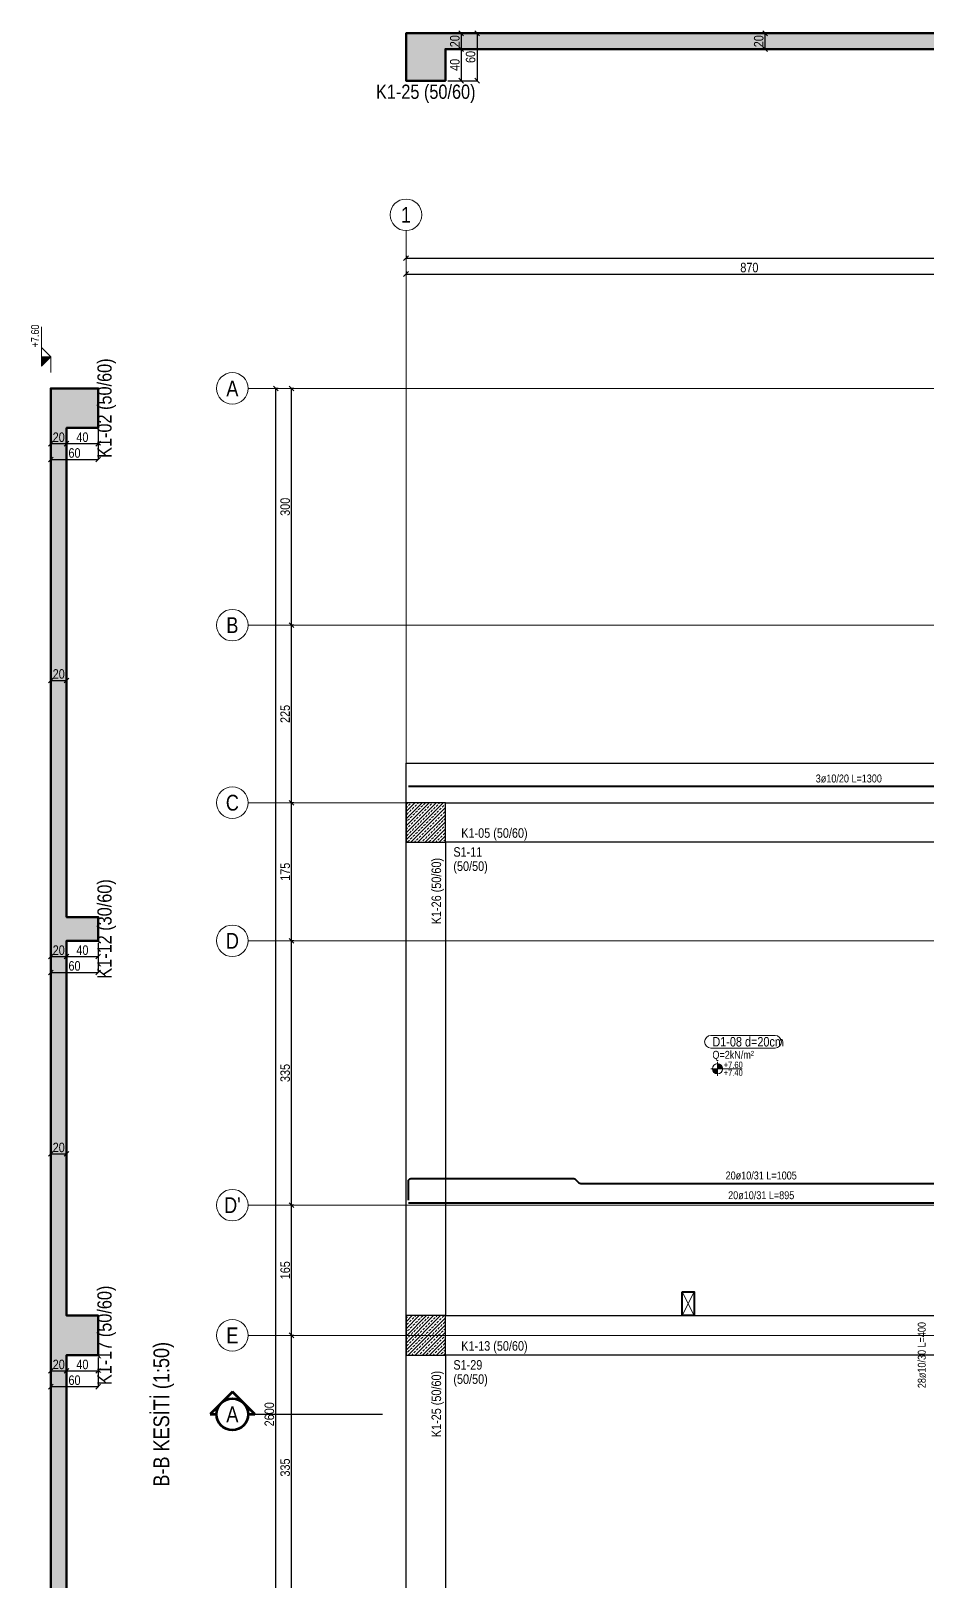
# Model space of a CAD drawing. Header units: millimetres. Extents: x 3025 to 8958, y 626 to 3949.
# Drawn here: x 3025 to 4159, y 1964 to 3927 of the extents above; entities that cross this region are included whole.
import ezdxf
from ezdxf.enums import TextEntityAlignment as Align

# ---------------------------------------------------------------- set-up
doc = ezdxf.new("R2010")
doc.units = ezdxf.units.MM
doc.linetypes.add('DASHED', pattern=[0.75, 0.5, -0.25])
for name, color, linetype, lineweight in [('AKS BALONU (BEYKENT)', 7, 'Continuous', 20), ('AKS CIZGISI (BEYKENT)', 252, 'DASHED', 20), ('AKS OLCU (BEYKENT)', 200, 'Continuous', 20), ('AKS YAZISI (BEYKENT)', 3, 'Continuous', 20), ('CIZGI (BEYKENT)', 1, 'Continuous', 20), ('DONATI (BEYKENT)', 4, 'Continuous', 40), ('DONATI YAZISI (BEYKENT)', 3, 'Continuous', 20), ('DOSEME ISMI (BEYKENT)', 9, 'Continuous', 20), ('DOSEME PAFTA (BEYKENT)', 3, 'Continuous', 20), ('DOSEME SINIRI (BEYKENT)', 71, 'Continuous', 30), ('KALIP BOSLUK (BEYKENT)', 30, 'Continuous', 25), ('KESIT (BEYKENT)', 151, 'Continuous', 25), ('KESIT CIZGISI (BEYKENT)', 3, 'Continuous', 50), ('KESIT ISMI (BEYKENT)', 6, 'Continuous', 20), ('KIRIS (BEYKENT)', 2, 'Continuous', 30), ('KIRIS ISMI (BEYKENT)', 40, 'Continuous', 20), ('KOLON (BEYKENT)', 3, 'Continuous', 30), ('KOLON ISMI (BEYKENT)', 91, 'Continuous', 20), ('KOT CIZGISI (BEYKENT)', 7, 'Continuous', 20), ('KOT YAZI (BEYKENT)', 7, 'Continuous', 20), ('OLCU (BEYKENT)', 14, 'Continuous', 20), ('TARAMA (BEYKENT)', 252, 'Continuous', 20), ('YUK YAZISI (BEYKENT)', 140, 'Continuous', 20)]:
    doc.layers.add(name, color=color, linetype=linetype, lineweight=lineweight)
doc.styles.add('DONATI YAZISI (BEYKENT)', font='')
doc.styles.add('YAZI (BEYKENT)', font='')
doc.styles.get('DONATI YAZISI (BEYKENT)').set_extended_font_data('Bahnschrift Light Condensed')
doc.styles.get('YAZI (BEYKENT)').set_extended_font_data('Bahnschrift Light Condensed')
doc.dimstyles.new('AKS_OLCU', dxfattribs={"dimtxt": 12, "dimasz": 3, "dimexe": 0.18, "dimexo": 3, "dimgap": 2, "dimtad": 1, "dimdec": 0, "dimrnd": 0.5, "dimzin": 12, "dimdsep": 46, "dimtxsty": 'YAZI (BEYKENT)', "dimtsz": 3, "dimcen": 0.09, "dimclrt": 7, "dimadec": 0, "dimazin": 0, "dimtfac": 1, "dimtdec": 4, "dimtix": 1, "dimtmove": 0, "dimatfit": 3, "dimfxl": 1, "dimtolj": 1, "dimtzin": 0, "dimarcsym": 0})
doc.dimstyles.new('PLAN_OLCU', dxfattribs={"dimtxt": 12, "dimasz": 3, "dimexe": 0.18, "dimexo": 3, "dimgap": 2, "dimtad": 1, "dimdec": 0, "dimrnd": 0.5, "dimzin": 12, "dimdsep": 46, "dimtxsty": 'YAZI (BEYKENT)', "dimtsz": 3, "dimcen": 0.09, "dimclrt": 7, "dimadec": 0, "dimazin": 0, "dimtfac": 1, "dimtdec": 4, "dimtix": 1, "dimtmove": 0, "dimatfit": 3, "dimfxl": 1, "dimtolj": 1, "dimtzin": 0, "dimarcsym": 0})
pattern_1 = [(45, (-54321.9005, -11778.6644), (-4.49012806, 4.49012806), []), (45, (-54317.4104, -11778.6644), (-4.49012806, 4.49012806), [3.175, -1.5875])]

# ---------------------------------------------------------------- blocks, each defined once
blk = doc.blocks.new('*D99')
at = {"layer": 'Defpoints', "color": 0, "transparency": 16777216}
for p in [(3549.9, 3924.2), (3549.9, 3904.2), (3569.9, 3904.2)]:
    blk.add_point(p, dxfattribs=at)
at = {"layer": 'OLCU (BEYKENT)', "color": 0, "lineweight": -2, "transparency": 16777216}
for p, q in [((3572.9, 3921.2), (3566.9, 3927.2)), ((3552.9, 3924.2), (3570.1, 3924.2)), ((3572.9, 3901.2), (3566.9, 3907.2)), ((3569.9, 3924.2), (3569.9, 3904.2)), ((3552.9, 3904.2), (3570.1, 3904.2))]:
    blk.add_line(p, q, dxfattribs=at)
at = {"layer": 'OLCU (BEYKENT)', "color": 7, "lineweight": 20, "transparency": 16777216, "insert": (3561.8, 3914.2), "char_height": 12, "attachment_point": 5, "rotation": 90, "style": 'YAZI (BEYKENT)'}
blk.add_mtext('\\A1;20', dxfattribs=at)
blk = doc.blocks.new('*D100')
at = {"layer": 'Defpoints', "color": 0, "transparency": 16777216}
for p in [(3549.9, 3904.2), (3549.9, 3864.2), (3569.9, 3864.2)]:
    blk.add_point(p, dxfattribs=at)
at = {"layer": 'OLCU (BEYKENT)', "color": 0, "lineweight": -2, "transparency": 16777216}
for p, q in [((3572.9, 3901.2), (3566.9, 3907.2)), ((3552.9, 3904.2), (3570.1, 3904.2)), ((3569.9, 3904.2), (3569.9, 3864.2)), ((3572.9, 3861.2), (3566.9, 3867.2)), ((3552.9, 3864.2), (3570.1, 3864.2))]:
    blk.add_line(p, q, dxfattribs=at)
at = {"layer": 'OLCU (BEYKENT)', "color": 7, "lineweight": 20, "transparency": 16777216, "insert": (3561.8, 3884.2), "char_height": 12, "attachment_point": 5, "rotation": 90, "style": 'YAZI (BEYKENT)'}
blk.add_mtext('\\A1;40', dxfattribs=at)
blk = doc.blocks.new('*D101')
at = {"layer": 'Defpoints', "color": 0, "transparency": 16777216}
for p in [(3549.9, 3924.2), (3549.9, 3864.2), (3589.9, 3864.2)]:
    blk.add_point(p, dxfattribs=at)
at = {"layer": 'OLCU (BEYKENT)', "color": 0, "lineweight": -2, "transparency": 16777216}
for p, q in [((3592.9, 3921.2), (3586.9, 3927.2)), ((3552.9, 3924.2), (3590.1, 3924.2)), ((3589.9, 3924.2), (3589.9, 3864.2)), ((3592.9, 3861.2), (3586.9, 3867.2)), ((3552.9, 3864.2), (3590.1, 3864.2))]:
    blk.add_line(p, q, dxfattribs=at)
at = {"layer": 'OLCU (BEYKENT)', "color": 7, "lineweight": 20, "transparency": 16777216, "insert": (3581.8, 3894.2), "char_height": 12, "attachment_point": 5, "rotation": 90, "style": 'YAZI (BEYKENT)'}
blk.add_mtext('\\A1;60', dxfattribs=at)
blk = doc.blocks.new('*D118')
at = {"layer": 'Defpoints', "color": 0, "transparency": 16777216}
for p in [(3934.9, 3924.2), (3954.9, 3924.2), (3934.9, 3904.2)]:
    blk.add_point(p, dxfattribs=at)
at = {"layer": 'OLCU (BEYKENT)', "color": 0, "lineweight": -2, "transparency": 16777216}
for p, q in [((3957.9, 3921.2), (3951.9, 3927.2)), ((3937.9, 3924.2), (3955.1, 3924.2)), ((3957.9, 3901.2), (3951.9, 3907.2)), ((3954.9, 3904.2), (3954.9, 3924.2)), ((3937.9, 3904.2), (3955.1, 3904.2))]:
    blk.add_line(p, q, dxfattribs=at)
at = {"layer": 'OLCU (BEYKENT)', "color": 7, "lineweight": 20, "transparency": 16777216, "insert": (3946.8, 3914.2), "char_height": 12, "attachment_point": 5, "rotation": 90, "style": 'YAZI (BEYKENT)'}
blk.add_mtext('\\A1;20', dxfattribs=at)
blk = doc.blocks.new('*D123')
at = {"layer": 'Defpoints', "color": 0, "transparency": 16777216}
for p in [(3049.9, 3424.2), (3069.9, 3424.2), (3069.9, 3404.2)]:
    blk.add_point(p, dxfattribs=at)
at = {"layer": 'OLCU (BEYKENT)', "color": 0, "lineweight": -2, "transparency": 16777216}
for p, q in [((3049.9, 3421.2), (3049.9, 3404)), ((3069.9, 3421.2), (3069.9, 3404)), ((3046.9, 3401.2), (3052.9, 3407.2)), ((3049.9, 3404.2), (3069.9, 3404.2)), ((3066.9, 3401.2), (3072.9, 3407.2))]:
    blk.add_line(p, q, dxfattribs=at)
at = {"layer": 'OLCU (BEYKENT)', "color": 7, "lineweight": 20, "transparency": 16777216, "insert": (3059.9, 3412.3), "char_height": 12, "attachment_point": 5, "style": 'YAZI (BEYKENT)'}
blk.add_mtext('\\A1;20', dxfattribs=at)
blk = doc.blocks.new('*D124')
at = {"layer": 'Defpoints', "color": 0, "transparency": 16777216}
for p in [(3069.9, 3424.2), (3109.9, 3424.2), (3109.9, 3404.2)]:
    blk.add_point(p, dxfattribs=at)
at = {"layer": 'OLCU (BEYKENT)', "color": 0, "lineweight": -2, "transparency": 16777216}
for p, q in [((3069.9, 3421.2), (3069.9, 3404)), ((3109.9, 3421.2), (3109.9, 3404)), ((3066.9, 3401.2), (3072.9, 3407.2)), ((3069.9, 3404.2), (3109.9, 3404.2)), ((3106.9, 3401.2), (3112.9, 3407.2))]:
    blk.add_line(p, q, dxfattribs=at)
at = {"layer": 'OLCU (BEYKENT)', "color": 7, "lineweight": 20, "transparency": 16777216, "insert": (3089.9, 3412.3), "char_height": 12, "attachment_point": 5, "style": 'YAZI (BEYKENT)'}
blk.add_mtext('\\A1;40', dxfattribs=at)
blk = doc.blocks.new('*D125')
at = {"layer": 'Defpoints', "color": 0, "transparency": 16777216}
for p in [(3049.9, 3424.2), (3109.9, 3424.2), (3109.9, 3384.2)]:
    blk.add_point(p, dxfattribs=at)
at = {"layer": 'OLCU (BEYKENT)', "color": 0, "lineweight": -2, "transparency": 16777216}
for p, q in [((3049.9, 3421.2), (3049.9, 3384)), ((3109.9, 3421.2), (3109.9, 3384)), ((3046.9, 3381.2), (3052.9, 3387.2)), ((3049.9, 3384.2), (3109.9, 3384.2)), ((3106.9, 3381.2), (3112.9, 3387.2))]:
    blk.add_line(p, q, dxfattribs=at)
at = {"layer": 'OLCU (BEYKENT)', "color": 7, "lineweight": 20, "transparency": 16777216, "insert": (3079.9, 3392.3), "char_height": 12, "attachment_point": 5, "style": 'YAZI (BEYKENT)'}
blk.add_mtext('\\A1;60', dxfattribs=at)
blk = doc.blocks.new('*D126')
at = {"layer": 'Defpoints', "color": 0, "transparency": 16777216}
for p in [(3049.9, 2774.2), (3069.9, 2774.2), (3069.9, 2754.2)]:
    blk.add_point(p, dxfattribs=at)
at = {"layer": 'OLCU (BEYKENT)', "color": 0, "lineweight": -2, "transparency": 16777216}
for p, q in [((3049.9, 2771.2), (3049.9, 2754)), ((3069.9, 2771.2), (3069.9, 2754)), ((3046.9, 2751.2), (3052.9, 2757.2)), ((3049.9, 2754.2), (3069.9, 2754.2)), ((3066.9, 2751.2), (3072.9, 2757.2))]:
    blk.add_line(p, q, dxfattribs=at)
at = {"layer": 'OLCU (BEYKENT)', "color": 7, "lineweight": 20, "transparency": 16777216, "insert": (3059.9, 2762.3), "char_height": 12, "attachment_point": 5, "style": 'YAZI (BEYKENT)'}
blk.add_mtext('\\A1;20', dxfattribs=at)
blk = doc.blocks.new('*D127')
at = {"layer": 'Defpoints', "color": 0, "transparency": 16777216}
for p in [(3069.9, 2774.2), (3109.9, 2774.2), (3109.9, 2754.2)]:
    blk.add_point(p, dxfattribs=at)
at = {"layer": 'OLCU (BEYKENT)', "color": 0, "lineweight": -2, "transparency": 16777216}
for p, q in [((3069.9, 2771.2), (3069.9, 2754)), ((3109.9, 2771.2), (3109.9, 2754)), ((3066.9, 2751.2), (3072.9, 2757.2)), ((3069.9, 2754.2), (3109.9, 2754.2)), ((3106.9, 2751.2), (3112.9, 2757.2))]:
    blk.add_line(p, q, dxfattribs=at)
at = {"layer": 'OLCU (BEYKENT)', "color": 7, "lineweight": 20, "transparency": 16777216, "insert": (3089.9, 2762.3), "char_height": 12, "attachment_point": 5, "style": 'YAZI (BEYKENT)'}
blk.add_mtext('\\A1;40', dxfattribs=at)
blk = doc.blocks.new('*D128')
at = {"layer": 'Defpoints', "color": 0, "transparency": 16777216}
for p in [(3049.9, 2774.2), (3109.9, 2774.2), (3109.9, 2734.2)]:
    blk.add_point(p, dxfattribs=at)
at = {"layer": 'OLCU (BEYKENT)', "color": 0, "lineweight": -2, "transparency": 16777216}
for p, q in [((3049.9, 2771.2), (3049.9, 2734)), ((3109.9, 2771.2), (3109.9, 2734)), ((3046.9, 2731.2), (3052.9, 2737.2)), ((3049.9, 2734.2), (3109.9, 2734.2)), ((3106.9, 2731.2), (3112.9, 2737.2))]:
    blk.add_line(p, q, dxfattribs=at)
at = {"layer": 'OLCU (BEYKENT)', "color": 7, "lineweight": 20, "transparency": 16777216, "insert": (3079.9, 2742.3), "char_height": 12, "attachment_point": 5, "style": 'YAZI (BEYKENT)'}
blk.add_mtext('\\A1;60', dxfattribs=at)
blk = doc.blocks.new('*D129')
at = {"layer": 'Defpoints', "color": 0, "transparency": 16777216}
for p in [(3049.9, 2249.2), (3069.9, 2249.2), (3069.9, 2229.2)]:
    blk.add_point(p, dxfattribs=at)
at = {"layer": 'OLCU (BEYKENT)', "color": 0, "lineweight": -2, "transparency": 16777216}
for p, q in [((3049.9, 2246.2), (3049.9, 2229)), ((3069.9, 2246.2), (3069.9, 2229)), ((3046.9, 2226.2), (3052.9, 2232.2)), ((3049.9, 2229.2), (3069.9, 2229.2)), ((3066.9, 2226.2), (3072.9, 2232.2))]:
    blk.add_line(p, q, dxfattribs=at)
at = {"layer": 'OLCU (BEYKENT)', "color": 7, "lineweight": 20, "transparency": 16777216, "insert": (3059.9, 2237.3), "char_height": 12, "attachment_point": 5, "style": 'YAZI (BEYKENT)'}
blk.add_mtext('\\A1;20', dxfattribs=at)
blk = doc.blocks.new('*D130')
at = {"layer": 'Defpoints', "color": 0, "transparency": 16777216}
for p in [(3069.9, 2249.2), (3109.9, 2249.2), (3109.9, 2229.2)]:
    blk.add_point(p, dxfattribs=at)
at = {"layer": 'OLCU (BEYKENT)', "color": 0, "lineweight": -2, "transparency": 16777216}
for p, q in [((3069.9, 2246.2), (3069.9, 2229)), ((3109.9, 2246.2), (3109.9, 2229)), ((3066.9, 2226.2), (3072.9, 2232.2)), ((3069.9, 2229.2), (3109.9, 2229.2)), ((3106.9, 2226.2), (3112.9, 2232.2))]:
    blk.add_line(p, q, dxfattribs=at)
at = {"layer": 'OLCU (BEYKENT)', "color": 7, "lineweight": 20, "transparency": 16777216, "insert": (3089.9, 2237.3), "char_height": 12, "attachment_point": 5, "style": 'YAZI (BEYKENT)'}
blk.add_mtext('\\A1;40', dxfattribs=at)
blk = doc.blocks.new('*D131')
at = {"layer": 'Defpoints', "color": 0, "transparency": 16777216}
for p in [(3049.9, 2249.2), (3109.9, 2249.2), (3109.9, 2209.2)]:
    blk.add_point(p, dxfattribs=at)
at = {"layer": 'OLCU (BEYKENT)', "color": 0, "lineweight": -2, "transparency": 16777216}
for p, q in [((3049.9, 2246.2), (3049.9, 2209)), ((3109.9, 2246.2), (3109.9, 2209)), ((3046.9, 2206.2), (3052.9, 2212.2)), ((3049.9, 2209.2), (3109.9, 2209.2)), ((3106.9, 2206.2), (3112.9, 2212.2))]:
    blk.add_line(p, q, dxfattribs=at)
at = {"layer": 'OLCU (BEYKENT)', "color": 7, "lineweight": 20, "transparency": 16777216, "insert": (3079.9, 2217.3), "char_height": 12, "attachment_point": 5, "style": 'YAZI (BEYKENT)'}
blk.add_mtext('\\A1;60', dxfattribs=at)
blk = doc.blocks.new('*D138')
at = {"layer": 'Defpoints', "color": 0, "transparency": 16777216}
for p in [(3049.9, 3124.2), (3069.9, 3124.2), (3069.9, 3104.2)]:
    blk.add_point(p, dxfattribs=at)
at = {"layer": 'OLCU (BEYKENT)', "color": 0, "lineweight": -2, "transparency": 16777216}
for p, q in [((3046.9, 3101.2), (3052.9, 3107.2)), ((3049.9, 3121.2), (3049.9, 3104)), ((3049.9, 3104.2), (3069.9, 3104.2)), ((3066.9, 3101.2), (3072.9, 3107.2)), ((3069.9, 3121.2), (3069.9, 3104))]:
    blk.add_line(p, q, dxfattribs=at)
at = {"layer": 'OLCU (BEYKENT)', "color": 7, "lineweight": 20, "transparency": 16777216, "insert": (3059.9, 3112.3), "char_height": 12, "attachment_point": 5, "style": 'YAZI (BEYKENT)'}
blk.add_mtext('\\A1;20', dxfattribs=at)
blk = doc.blocks.new('*D139')
at = {"layer": 'Defpoints', "color": 0, "transparency": 16777216}
for p in [(3049.9, 2524.2), (3069.9, 2524.2), (3069.9, 2504.2)]:
    blk.add_point(p, dxfattribs=at)
at = {"layer": 'OLCU (BEYKENT)', "color": 0, "lineweight": -2, "transparency": 16777216}
for p, q in [((3049.9, 2521.2), (3049.9, 2504)), ((3069.9, 2521.2), (3069.9, 2504)), ((3046.9, 2501.2), (3052.9, 2507.2)), ((3049.9, 2504.2), (3069.9, 2504.2)), ((3066.9, 2501.2), (3072.9, 2507.2))]:
    blk.add_line(p, q, dxfattribs=at)
at = {"layer": 'OLCU (BEYKENT)', "color": 7, "lineweight": 20, "transparency": 16777216, "insert": (3059.9, 2512.3), "char_height": 12, "attachment_point": 5, "style": 'YAZI (BEYKENT)'}
blk.add_mtext('\\A1;20', dxfattribs=at)
blk = doc.blocks.new('*D142')
at = {"layer": 'AKS OLCU (BEYKENT)', "color": 0, "lineweight": -2, "transparency": 16777216}
for p, q in [((3496.9, 3636.2), (3502.9, 3642.2)), ((3499.9, 3642.2), (3499.9, 3639.3)), ((3499.9, 3639.2), (8709.9, 3639.2)), ((8706.9, 3636.2), (8712.9, 3642.2)), ((8709.9, 3642.2), (8709.9, 3639.3))]:
    blk.add_line(p, q, dxfattribs=at)
at = {"layer": 'Defpoints', "color": 0, "transparency": 16777216}
for p in [(3499.9, 3639.2), (8709.9, 3639.2), (8709.9, 3639.2)]:
    blk.add_point(p, dxfattribs=at)
at = {"layer": 'AKS OLCU (BEYKENT)', "color": 7, "transparency": 16777216, "insert": (6104.9, 3647.3), "char_height": 12, "attachment_point": 5, "style": 'YAZI (BEYKENT)'}
blk.add_mtext('\\A1;5210', dxfattribs=at)
blk = doc.blocks.new('*D143')
at = {"layer": 'AKS OLCU (BEYKENT)', "color": 0, "lineweight": -2, "transparency": 16777216}
for p, q in [((3496.9, 3616.2), (3502.9, 3622.2)), ((3499.9, 3622.2), (3499.9, 3619.3)), ((3499.9, 3619.2), (4369.9, 3619.2)), ((4366.9, 3616.2), (4372.9, 3622.2)), ((4369.9, 3622.2), (4369.9, 3619.3))]:
    blk.add_line(p, q, dxfattribs=at)
at = {"layer": 'Defpoints', "color": 0, "transparency": 16777216}
for p in [(3499.9, 3619.2), (4369.9, 3619.2), (4369.9, 3619.2)]:
    blk.add_point(p, dxfattribs=at)
at = {"layer": 'AKS OLCU (BEYKENT)', "color": 7, "transparency": 16777216, "insert": (3934.9, 3627.3), "char_height": 12, "attachment_point": 5, "style": 'YAZI (BEYKENT)'}
blk.add_mtext('\\A1;870', dxfattribs=at)
blk = doc.blocks.new('*D172')
at = {"layer": 'AKS OLCU (BEYKENT)', "color": 0, "lineweight": -2, "transparency": 16777216}
for p, q in [((3337.9, 3471.2), (3331.9, 3477.2)), ((3334.9, 874.2), (3334.9, 3474.2)), ((3337.9, 3474.2), (3335.1, 3474.2)), ((3337.9, 871.2), (3331.9, 877.2)), ((3337.9, 874.2), (3335.1, 874.2))]:
    blk.add_line(p, q, dxfattribs=at)
at = {"layer": 'Defpoints', "color": 0, "transparency": 16777216}
for p in [(3334.9, 3474.2), (3334.9, 3474.2), (3334.9, 874.2)]:
    blk.add_point(p, dxfattribs=at)
at = {"layer": 'AKS OLCU (BEYKENT)', "color": 7, "transparency": 16777216, "insert": (3326.8, 2174.2), "char_height": 12, "attachment_point": 5, "rotation": 90, "style": 'YAZI (BEYKENT)'}
blk.add_mtext('\\A1;2600', dxfattribs=at)
blk = doc.blocks.new('*D177')
at = {"layer": 'AKS OLCU (BEYKENT)', "color": 0, "lineweight": -2, "transparency": 16777216}
for p, q in [((3357.9, 2271.2), (3351.9, 2277.2)), ((3354.9, 1939.2), (3354.9, 2274.2)), ((3357.9, 2274.2), (3355.1, 2274.2)), ((3357.9, 1936.2), (3351.9, 1942.2)), ((3357.9, 1939.2), (3355.1, 1939.2))]:
    blk.add_line(p, q, dxfattribs=at)
at = {"layer": 'Defpoints', "color": 0, "transparency": 16777216}
for p in [(3354.9, 2274.2), (3354.9, 2274.2), (3354.9, 1939.2)]:
    blk.add_point(p, dxfattribs=at)
at = {"layer": 'AKS OLCU (BEYKENT)', "color": 7, "transparency": 16777216, "insert": (3346.8, 2106.7), "char_height": 12, "attachment_point": 5, "rotation": 90, "style": 'YAZI (BEYKENT)'}
blk.add_mtext('\\A1;335', dxfattribs=at)
blk = doc.blocks.new('*D178')
at = {"layer": 'AKS OLCU (BEYKENT)', "color": 0, "lineweight": -2, "transparency": 16777216}
for p, q in [((3357.9, 2436.2), (3351.9, 2442.2)), ((3354.9, 2274.2), (3354.9, 2439.2)), ((3357.9, 2439.2), (3355.1, 2439.2)), ((3357.9, 2271.2), (3351.9, 2277.2)), ((3357.9, 2274.2), (3355.1, 2274.2))]:
    blk.add_line(p, q, dxfattribs=at)
at = {"layer": 'Defpoints', "color": 0, "transparency": 16777216}
for p in [(3354.9, 2439.2), (3354.9, 2439.2), (3354.9, 2274.2)]:
    blk.add_point(p, dxfattribs=at)
at = {"layer": 'AKS OLCU (BEYKENT)', "color": 7, "transparency": 16777216, "insert": (3346.9, 2356.7), "char_height": 12, "attachment_point": 5, "rotation": 90, "style": 'YAZI (BEYKENT)'}
blk.add_mtext('\\A1;165', dxfattribs=at)
blk = doc.blocks.new('*D179')
at = {"layer": 'AKS OLCU (BEYKENT)', "color": 0, "lineweight": -2, "transparency": 16777216}
for p, q in [((3357.9, 2771.2), (3351.9, 2777.2)), ((3354.9, 2439.2), (3354.9, 2774.2)), ((3357.9, 2774.2), (3355.1, 2774.2)), ((3357.9, 2436.2), (3351.9, 2442.2)), ((3357.9, 2439.2), (3355.1, 2439.2))]:
    blk.add_line(p, q, dxfattribs=at)
at = {"layer": 'Defpoints', "color": 0, "transparency": 16777216}
for p in [(3354.9, 2774.2), (3354.9, 2774.2), (3354.9, 2439.2)]:
    blk.add_point(p, dxfattribs=at)
at = {"layer": 'AKS OLCU (BEYKENT)', "color": 7, "transparency": 16777216, "insert": (3346.8, 2606.7), "char_height": 12, "attachment_point": 5, "rotation": 90, "style": 'YAZI (BEYKENT)'}
blk.add_mtext('\\A1;335', dxfattribs=at)
blk = doc.blocks.new('*D180')
at = {"layer": 'AKS OLCU (BEYKENT)', "color": 0, "lineweight": -2, "transparency": 16777216}
for p, q in [((3357.9, 2946.2), (3351.9, 2952.2)), ((3354.9, 2774.2), (3354.9, 2949.2)), ((3357.9, 2949.2), (3355.1, 2949.2)), ((3357.9, 2771.2), (3351.9, 2777.2)), ((3357.9, 2774.2), (3355.1, 2774.2))]:
    blk.add_line(p, q, dxfattribs=at)
at = {"layer": 'Defpoints', "color": 0, "transparency": 16777216}
for p in [(3354.9, 2949.2), (3354.9, 2949.2), (3354.9, 2774.2)]:
    blk.add_point(p, dxfattribs=at)
at = {"layer": 'AKS OLCU (BEYKENT)', "color": 7, "transparency": 16777216, "insert": (3346.9, 2861.7), "char_height": 12, "attachment_point": 5, "rotation": 90, "style": 'YAZI (BEYKENT)'}
blk.add_mtext('\\A1;175', dxfattribs=at)
blk = doc.blocks.new('*D181')
at = {"layer": 'AKS OLCU (BEYKENT)', "color": 0, "lineweight": -2, "transparency": 16777216}
for p, q in [((3357.9, 3171.2), (3351.9, 3177.2)), ((3354.9, 2949.2), (3354.9, 3174.2)), ((3357.9, 3174.2), (3355.1, 3174.2)), ((3357.9, 2946.2), (3351.9, 2952.2)), ((3357.9, 2949.2), (3355.1, 2949.2))]:
    blk.add_line(p, q, dxfattribs=at)
at = {"layer": 'Defpoints', "color": 0, "transparency": 16777216}
for p in [(3354.9, 3174.2), (3354.9, 3174.2), (3354.9, 2949.2)]:
    blk.add_point(p, dxfattribs=at)
at = {"layer": 'AKS OLCU (BEYKENT)', "color": 7, "transparency": 16777216, "insert": (3346.8, 3061.7), "char_height": 12, "attachment_point": 5, "rotation": 90, "style": 'YAZI (BEYKENT)'}
blk.add_mtext('\\A1;225', dxfattribs=at)
blk = doc.blocks.new('*D182')
at = {"layer": 'AKS OLCU (BEYKENT)', "color": 0, "lineweight": -2, "transparency": 16777216}
for p, q in [((3357.9, 3471.2), (3351.9, 3477.2)), ((3354.9, 3174.2), (3354.9, 3474.2)), ((3357.9, 3474.2), (3355.1, 3474.2)), ((3357.9, 3171.2), (3351.9, 3177.2)), ((3357.9, 3174.2), (3355.1, 3174.2))]:
    blk.add_line(p, q, dxfattribs=at)
at = {"layer": 'Defpoints', "color": 0, "transparency": 16777216}
for p in [(3354.9, 3474.2), (3354.9, 3474.2), (3354.9, 3174.2)]:
    blk.add_point(p, dxfattribs=at)
at = {"layer": 'AKS OLCU (BEYKENT)', "color": 7, "transparency": 16777216, "insert": (3346.8, 3324.2), "char_height": 12, "attachment_point": 5, "rotation": 90, "style": 'YAZI (BEYKENT)'}
blk.add_mtext('\\A1;300', dxfattribs=at)

msp = doc.modelspace()

# ---------------------------------------------------------------- hatches: boundary and pattern name
at = {"layer": 'KOT CIZGISI (BEYKENT)'}
msp.add_hatch(color=250, dxfattribs=at).paths.add_polyline_path([(3049.9, 3514.2), (3037.9, 3502.2), (3037.9, 3514.2)])
at = {"layer": 'KOT CIZGISI (BEYKENT)', "true_color": 0x000000}
h = msp.add_hatch(color=18, dxfattribs=at)
h.dxf.hatch_style = 1
h.paths.add_polyline_path([(3894.6, 2612), (3888.1, 2612, 0.414214), (3894.6, 2605.5)])
h = msp.add_hatch(color=18, dxfattribs=at)
h.dxf.hatch_style = 1
h.paths.add_polyline_path([(3894.6, 2618.5), (3894.6, 2612), (3901.2, 2612, 0.414214)])
at = {"layer": 'TARAMA (BEYKENT)'}
h = msp.add_hatch(dxfattribs=at)
h.set_pattern_fill('ANSI33', color=256, style=0)
h.set_pattern_definition(pattern_1)
h.paths.add_polyline_path([(3499.9, 3924.2), (6999.9, 3924.2), (6999.9, 3904.2), (6949.9, 3904.2), (6949.9, 3864.2), (6899.9, 3864.2), (6899.9, 3904.2), (6609.9, 3904.2), (6609.9, 3864.2), (6559.9, 3864.2), (6559.9, 3904.2), (5899.9, 3904.2), (5899.9, 3864.2), (5869.9, 3864.2), (5869.9, 3904.2), (5049.9, 3904.2), (5049.9, 3864.2), (4999.9, 3864.2), (4999.9, 3904.2), (4399.9, 3904.2), (4399.9, 3864.2), (4349.9, 3864.2), (4349.9, 3904.2), (3549.9, 3904.2), (3549.9, 3864.2), (3499.9, 3864.2)], flags=16)
h = msp.add_hatch(dxfattribs=at)
h.set_pattern_fill('ANSI33', color=256, style=0)
h.set_pattern_definition(pattern_1)
h.paths.add_polyline_path([(3069.9, 924.2), (3109.9, 924.2), (3109.9, 874.2), (3049.9, 874.2), (3049.9, 3474.2), (3109.9, 3474.2), (3109.9, 3424.2), (3069.9, 3424.2), (3069.9, 2804.2), (3109.9, 2804.2), (3109.9, 2774.2), (3069.9, 2774.2), (3069.9, 2299.2), (3109.9, 2299.2), (3109.9, 2249.2), (3069.9, 2249.2), (3069.9, 1574.2), (3109.9, 1574.2), (3109.9, 1544.2), (3069.9, 1544.2)], flags=16)
h = msp.add_hatch(dxfattribs=at)
h.set_pattern_fill('ANSI33', color=256, style=0)
h.set_pattern_definition(pattern_1)
h.paths.add_polyline_path([(3499.9, 2899.2), (3549.9, 2899.2), (3549.9, 2949.2), (3499.9, 2949.2)], flags=16)
h = msp.add_hatch(dxfattribs=at)
h.set_pattern_fill('ANSI33', color=256, style=0)
h.set_pattern_definition(pattern_1)
h.paths.add_polyline_path([(3499.9, 2249.2), (3549.9, 2249.2), (3549.9, 2299.2), (3499.9, 2299.2)], flags=16)

# ---------------------------------------------------------------- linework, layer by layer
at = {"layer": 'AKS BALONU (BEYKENT)'}
for centre in [(3499.9, 3694.2), (3279.9, 3474.2), (3279.9, 3174.2), (3279.9, 2949.2), (3279.9, 2774.2), (3279.9, 2439.2), (3279.9, 2274.2)]:
    msp.add_circle(centre, 20, dxfattribs=at)
at = {"layer": 'AKS CIZGISI (BEYKENT)'}
for p, q in [((3499.9, 674.2), (3499.9, 3674.2)), ((3299.9, 3474.2), (8909.9, 3474.2)), ((3299.9, 3174.2), (8909.9, 3174.2)), ((3299.9, 2949.2), (8909.9, 2949.2)), ((3299.9, 2774.2), (8909.9, 2774.2)), ((3299.9, 2439.2), (8909.9, 2439.2)), ((3299.9, 2274.2), (8909.9, 2274.2))]:
    msp.add_line(p, q, dxfattribs=at)
at = {"layer": 'CIZGI (BEYKENT)'}
for p, q in [((3849.9, 2299.2), (3864.9, 2329.2)), ((3849.9, 2329.2), (3864.9, 2299.2))]:
    msp.add_line(p, q, dxfattribs=at)
at = {"layer": 'DONATI (BEYKENT)'}
for points in [[(4802.9, 2969.9), (3502.9, 2969.9)], [(4396.9, 2441.8), (3502.9, 2441.8)]]:
    msp.add_lwpolyline(points, dxfattribs=at)
msp.add_lwpolyline([(3502.9, 2445.6), (3502.9, 2469.8, -0.414214), (3505.9, 2472.8), (3712.7, 2472.8, -0.198912), (3714.8, 2471.9), (3719, 2467.7, 0.198912), (3721.2, 2466.8), (4198.7, 2466.8, 0.198912), (4200.8, 2467.7), (4205, 2471.9, -0.198912), (4207.2, 2472.8), (4477.4, 2472.8)], format="xyb", dxfattribs=at)
at = {"layer": 'DOSEME PAFTA (BEYKENT)'}
msp.add_lwpolyline([(3886.1, 2654.2), (3967.6, 2654.2, -1), (3967.6, 2638.2), (3886.1, 2638.2, -1)], format="xyb", close=True, dxfattribs=at)
at = {"layer": 'DOSEME SINIRI (BEYKENT)'}
msp.add_lwpolyline([(5819.9, 874.2), (5819.9, 1349.2), (3499.9, 1349.2), (3499.9, 2999.2), (5819.9, 2999.2), (5819.9, 3474.2), (7149.9, 3474.2), (7149.9, 2724.2), (6999.9, 2724.2), (6999.9, 1624.2), (7149.9, 1624.2), (7149.9, 874.2)], close=True, dxfattribs=at)
at = {"layer": 'KALIP BOSLUK (BEYKENT)', "lineweight": 40}
msp.add_lwpolyline([(3849.9, 2329.2), (3864.9, 2329.2), (3864.9, 2299.2), (3849.9, 2299.2)], close=True, dxfattribs=at)
at = {"layer": 'KESIT (BEYKENT)', "lineweight": 60}
for points in [[(3279.9, 2202.5), (3251.6, 2174.2)], [(3308.2, 2174.2), (3279.9, 2202.5)], [(3251.6, 2174.2), (3259.9, 2174.2)], [(3299.9, 2174.2), (3308.2, 2174.2)]]:
    msp.add_lwpolyline(points, dxfattribs=at)
at = {"layer": 'KESIT (BEYKENT)', "linetype": 'DASHED'}
msp.add_lwpolyline([(3299.9, 2174.2), (3469.9, 2174.2)], dxfattribs=at)
at = {"layer": 'KESIT (BEYKENT)', "lineweight": 60}
msp.add_circle((3279.9, 2174.2), 20, dxfattribs=at)
at = {"layer": 'KESIT CIZGISI (BEYKENT)'}
for points in [[(3499.9, 3904.2), (3499.9, 3924.2), (6999.9, 3924.2)], [(5869.9, 3904.2), (5049.9, 3904.2), (5049.9, 3864.2), (4999.9, 3864.2), (4999.9, 3904.2), (4399.9, 3904.2), (4399.9, 3864.2), (4349.9, 3864.2), (4349.9, 3904.2), (3549.9, 3904.2), (3549.9, 3864.2), (3499.9, 3864.2), (3499.9, 3904.2)], [(3069.9, 924.2), (3109.9, 924.2), (3109.9, 874.2), (3049.9, 874.2), (3049.9, 3474.2), (3109.9, 3474.2), (3109.9, 3424.2), (3069.9, 3424.2), (3069.9, 2804.2), (3109.9, 2804.2), (3109.9, 2774.2), (3069.9, 2774.2), (3069.9, 2299.2), (3109.9, 2299.2), (3109.9, 2249.2), (3069.9, 2249.2), (3069.9, 1574.2), (3109.9, 1574.2), (3109.9, 1544.2), (3069.9, 1544.2), (3069.9, 924.2)]]:
    msp.add_lwpolyline(points, dxfattribs=at)
at = {"layer": 'KIRIS (BEYKENT)'}
for p, q in [((3549.9, 2949.2), (4369.9, 2949.2)), ((3499.9, 2299.2), (3499.9, 2899.2)), ((4369.9, 2899.2), (3549.9, 2899.2)), ((3549.9, 2899.2), (3549.9, 2299.2)), ((3549.9, 2299.2), (4349.9, 2299.2)), ((3499.9, 1449.2), (3499.9, 2249.2)), ((4349.9, 2249.2), (3549.9, 2249.2)), ((3549.9, 2249.2), (3549.9, 1449.2))]:
    msp.add_line(p, q, dxfattribs=at)
at = {"layer": 'KOLON (BEYKENT)'}
for points in [[(3499.9, 2899.2), (3549.9, 2899.2), (3549.9, 2949.2), (3499.9, 2949.2)], [(3499.9, 2249.2), (3549.9, 2249.2), (3549.9, 2299.2), (3499.9, 2299.2)]]:
    msp.add_lwpolyline(points, close=True, dxfattribs=at)
at = {"layer": 'KOT CIZGISI (BEYKENT)'}
for p, q in [((3037.9, 3526.2), (3037.9, 3552.2)), ((3037.9, 3502.2), (3037.9, 3526.2)), ((3049.9, 3514.2), (3037.9, 3526.2)), ((3037.9, 3526.2), (3037.9, 3514.2)), ((3049.9, 3494.2), (3049.9, 3514.2)), ((3885.9, 2612), (3925.9, 2612)), ((3894.6, 2620.7), (3894.6, 2603.3))]:
    msp.add_line(p, q, dxfattribs=at)
msp.add_lwpolyline([(3049.9, 3514.2), (3037.9, 3502.2), (3037.9, 3514.2)], close=True, dxfattribs=at)
msp.add_circle((3894.6, 2612), 6.52, dxfattribs=at)

# ---------------------------------------------------------------- texts
at = {"layer": 'AKS YAZISI (BEYKENT)', "style": 'YAZI (BEYKENT)'}
for s, p in [('1', (3499.9, 3694.2)), ('A', (3279.9, 3474.2)), ('B', (3279.9, 3174.2)), ('C', (3279.9, 2949.2)), ('D', (3279.9, 2774.2)), ("D'", (3279.9, 2439.2)), ('E', (3279.9, 2274.2))]:
    msp.add_text(s, height=20, dxfattribs=at).set_placement(p, align=Align.MIDDLE_CENTER)
at = {"layer": 'DONATI YAZISI (BEYKENT)', "style": 'DONATI YAZISI (BEYKENT)'}
for s, p in [('3ø10/20 L=1300', (4060.9, 2979.9)), ('20ø10/31 L=1005', (3949.9, 2476.8)), ('20ø10/31 L=895', (3949.9, 2451.8))]:
    msp.add_text(s, height=10, dxfattribs=at).set_placement(p, align=Align.MIDDLE_CENTER)
msp.add_text('28ø10/30 L=400', height=10, rotation=90, dxfattribs=at).set_placement((4153.3, 2249.2), align=Align.MIDDLE_CENTER)
at = {"layer": 'DOSEME ISMI (BEYKENT)', "style": 'YAZI (BEYKENT)'}
msp.add_text('D1-08 d=20cm', height=12, dxfattribs=at).set_placement((3888.1, 2636.7), align=Align.BOTTOM_LEFT)
at = {"layer": 'KESIT ISMI (BEYKENT)', "lineweight": 20, "style": 'YAZI (BEYKENT)'}
msp.add_text('B-B KESİTİ (1:50)', height=20, rotation=90, dxfattribs=at).set_placement((3189.9, 2174.2), align=Align.MIDDLE_CENTER)
msp.add_text('A', height=20, dxfattribs=at).set_placement((3279.9, 2174.2), align=Align.MIDDLE_CENTER)
at = {"layer": 'KIRIS ISMI (BEYKENT)', "style": 'YAZI (BEYKENT)'}
msp.add_text('K1-25 (50/60)', height=18, dxfattribs=at).set_placement((3524.9, 3859.2), align=Align.TOP_CENTER)
for s, p in [('K1-02 (50/60)', (3117.9, 3449.2)), ('K1-12 (30/60)', (3117.9, 2789.2)), ('K1-17 (50/60)', (3117.9, 2274.2))]:
    msp.add_text(s, height=18, rotation=90, dxfattribs=at).set_placement(p, align=Align.MIDDLE_CENTER)
for s, p in [('K1-05 (50/60)', (3569.9, 2901.2)), ('K1-13 (50/60)', (3569.9, 2251.2))]:
    msp.add_text(s, height=12, dxfattribs=at).set_placement(p, align=Align.BOTTOM_LEFT)
for s, p in [('K1-26 (50/60)', (3547.9, 2879.2)), ('K1-25 (50/60)', (3547.9, 2229.2))]:
    msp.add_text(s, height=12, rotation=90, dxfattribs=at).set_placement(p, align=Align.BOTTOM_RIGHT)
at = {"layer": 'KOLON ISMI (BEYKENT)', "style": 'YAZI (BEYKENT)'}
for s, p in [('S1-11', (3559.9, 2877.2)), ('(50/50)', (3559.9, 2859.2)), ('S1-29', (3559.9, 2227.2)), ('(50/50)', (3559.9, 2209.2))]:
    msp.add_text(s, height=12, dxfattribs=at).set_placement(p, align=Align.BOTTOM_LEFT)
at = {"layer": 'KOT YAZI (BEYKENT)', "style": 'YAZI (BEYKENT)'}
msp.add_text('+7.60', height=10, rotation=90, dxfattribs=at).set_placement((3037.9, 3526.2), align=Align.BOTTOM_LEFT)
for s, p in [('+7.60', (3902.4, 2610.7)), ('+7.40', (3902.4, 2600.7))]:
    msp.add_text(s, height=8, dxfattribs=at).set_placement(p, align=Align.BOTTOM_LEFT)
at = {"layer": 'YUK YAZISI (BEYKENT)', "style": 'YAZI (BEYKENT)'}
msp.add_text('Q=2kN/m²', height=10, dxfattribs=at).set_placement((3888.1, 2621.7), align=Align.BOTTOM_LEFT)

# ---------------------------------------------------------------- dimensions: what is measured, and where the dimension line sits
at = {"layer": 'AKS OLCU (BEYKENT)'}
for p1, p2, picture, middle in [((3499.9, 3639.2), (8709.9, 3639.2), '*D142', (6104.9, 3647.3)), ((3499.9, 3619.2), (4369.9, 3619.2), '*D143', (3934.9, 3627.3)), ((3334.9, 874.2), (3334.9, 3474.2), '*D172', (3326.8, 2174.2)), ((3354.9, 3174.2), (3354.9, 3474.2), '*D182', (3346.8, 3324.2)), ((3354.9, 2949.2), (3354.9, 3174.2), '*D181', (3346.8, 3061.7)), ((3354.9, 2774.2), (3354.9, 2949.2), '*D180', (3346.9, 2861.7)), ((3354.9, 2439.2), (3354.9, 2774.2), '*D179', (3346.8, 2606.7)), ((3354.9, 2274.2), (3354.9, 2439.2), '*D178', (3346.9, 2356.7)), ((3354.9, 1939.2), (3354.9, 2274.2), '*D177', (3346.8, 2106.7))]:
    dim = msp.add_aligned_dim(p1=p1, p2=p2, distance=0, dimstyle='AKS_OLCU', dxfattribs=at)
    dim.commit()
    dim.dimension.update_dxf_attribs({"geometry": picture, "text_midpoint": middle})
at = {"layer": 'OLCU (BEYKENT)', "lineweight": 20}
for p1, p2, distance, picture, middle in [((3549.9, 3924.2), (3549.9, 3904.2), 20, '*D99', (3561.8, 3914.2)), ((3549.9, 3924.2), (3549.9, 3864.2), 40, '*D101', (3581.8, 3894.2)), ((3934.9, 3904.2), (3934.9, 3924.2), -20, '*D118', (3946.8, 3914.2)), ((3549.9, 3904.2), (3549.9, 3864.2), 20, '*D100', (3561.8, 3884.2)), ((3049.9, 3424.2), (3069.9, 3424.2), -20, '*D123', (3059.9, 3412.3)), ((3049.9, 3424.2), (3109.9, 3424.2), -40, '*D125', (3079.9, 3392.3)), ((3069.9, 3424.2), (3109.9, 3424.2), -20, '*D124', (3089.9, 3412.3)), ((3049.9, 3124.2), (3069.9, 3124.2), -20, '*D138', (3059.9, 3112.3)), ((3049.9, 2774.2), (3069.9, 2774.2), -20, '*D126', (3059.9, 2762.3)), ((3049.9, 2774.2), (3109.9, 2774.2), -40, '*D128', (3079.9, 2742.3)), ((3069.9, 2774.2), (3109.9, 2774.2), -20, '*D127', (3089.9, 2762.3)), ((3049.9, 2524.2), (3069.9, 2524.2), -20, '*D139', (3059.9, 2512.3)), ((3049.9, 2249.2), (3069.9, 2249.2), -20, '*D129', (3059.9, 2237.3)), ((3049.9, 2249.2), (3109.9, 2249.2), -40, '*D131', (3079.9, 2217.3)), ((3069.9, 2249.2), (3109.9, 2249.2), -20, '*D130', (3089.9, 2237.3))]:
    dim = msp.add_aligned_dim(p1=p1, p2=p2, distance=distance, dimstyle='PLAN_OLCU', dxfattribs=at)
    dim.commit()
    dim.dimension.update_dxf_attribs({"geometry": picture, "text_midpoint": middle})

doc.saveas('drawing.dxf')
